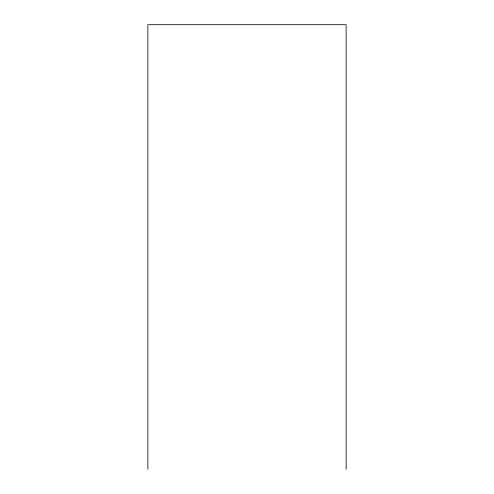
<?xml version="1.0" encoding="UTF-8"?>
<svg xmlns="http://www.w3.org/2000/svg" width="494" height="494" viewBox="0 0 494 494"><rect width="100%" height="100%" fill="white"/><g stroke="black" fill="none" stroke-linecap="round" stroke-linejoin="round"><path stroke-width="0.74" d="M346.133 469.3L346.133 24.7L147.867 24.7L147.867 469.3"/></g></svg>
